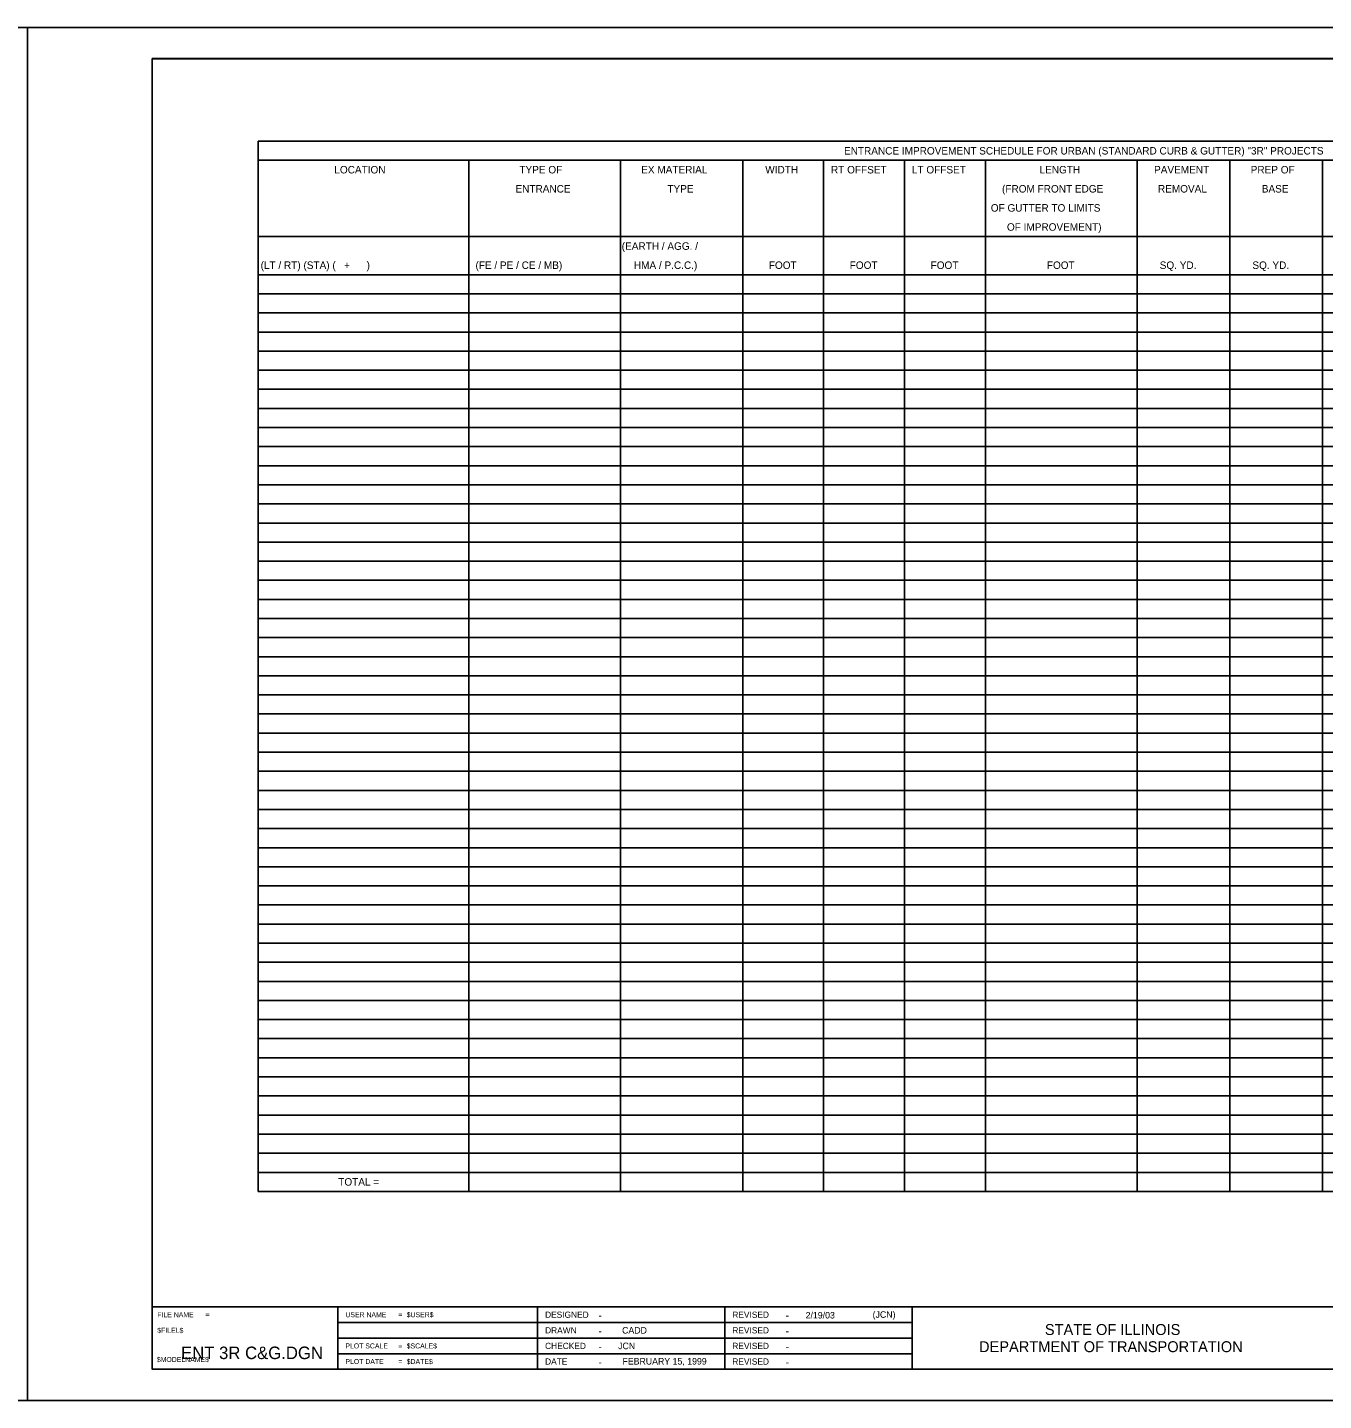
# Model space of a CAD drawing. Extents: x 663632 to 665672, y 1178627 to 1179067.
# Drawn here: x 664992.3 to 665407.6, y 1178627 to 1179067 of the extents above; entities that cross this region are included whole.
import ezdxf

# ---------------------------------------------------------------- set-up
doc = ezdxf.new("R2010")
doc.units = 0
for name, color, linetype in [('Alignment_PR_50 Scale Notation', 7, 'Continuous'), ('Design_PR_Face of Curb line', 7, 'Continuous'), ('Level 48', 7, 'Continuous'), ('Sheets_50 Reference Boundary', 7, 'Continuous'), ('Sheets_General Details', 7, 'Continuous'), ('Sheets_Printer Plotting Border', 7, 'Continuous'), ('Utilities_PR_Notes', 7, 'Continuous')]:
    doc.layers.add(name, color=color, linetype=linetype)

msp = doc.modelspace()

# ---------------------------------------------------------------- linework, layer by layer
at = {"layer": 'Design_PR_Face of Curb line'}
msp.add_line((665066.8, 1179030.57), (665066.8, 1179030.57), dxfattribs=at)
at = {"layer": 'Level 48'}
msp.add_lwpolyline([(664992.3, 1179066.97), (665672.3, 1179066.97), (665672.3, 1178626.97), (664992.3, 1178626.97)], close=True, dxfattribs=at)
at = {"layer": 'Sheets_50 Reference Boundary'}
msp.add_lwpolyline([(665032.3, 1179056.96), (665662.3, 1179056.96), (665662.3, 1178656.97), (665032.3, 1178656.97)], close=True, dxfattribs=at)
at = {"layer": 'Sheets_General Details'}
for p, q in [((664992.3, 1179066.97), (664992.3, 1178626.97)), ((665672.3, 1179066.97), (664992.3, 1179066.97)), ((665032.3, 1178656.97), (665662.3, 1178656.97)), ((665091.78, 1178656.97), (665091.78, 1178636.97)), ((665155.78, 1178656.97), (665155.78, 1178636.97)), ((665215.78, 1178656.97), (665215.78, 1178636.97)), ((665275.78, 1178656.97), (665275.78, 1178636.97)), ((665091.78, 1178651.97), (665275.78, 1178651.97)), ((665091.78, 1178646.97), (665275.78, 1178646.97)), ((665091.78, 1178641.97), (665275.78, 1178641.97)), ((665672.3, 1178626.97), (664992.3, 1178626.97))]:
    msp.add_line(p, q, dxfattribs=at)
msp.add_lwpolyline([(665032.3, 1179056.97), (665662.3, 1179056.97), (665662.3, 1178636.97), (665032.3, 1178636.97)], close=True, dxfattribs=at)
at = {"layer": 'Sheets_Printer Plotting Border'}
for points in [[(664312.3, 1178626.97), (664992.3, 1178626.97), (664992.3, 1179066.97), (664312.3, 1179066.97)], [(664992.3, 1178626.97), (665672.3, 1178626.97), (665672.3, 1179066.97), (664992.3, 1179066.97)]]:
    msp.add_lwpolyline(points, close=True, dxfattribs=at)
at = {"layer": 'Utilities_PR_Notes'}
for p, q in [((665066.26, 1178693.97), (665066.26, 1179030.57)), ((665066.26, 1179030.57), (665628.4, 1179030.57)), ((665066.26, 1179024.45), (665628.4, 1179024.45)), ((665133.76, 1178693.97), (665133.76, 1179024.45)), ((665182.36, 1178693.97), (665182.36, 1179024.45)), ((665221.51, 1178693.97), (665221.51, 1179024.45)), ((665247.43, 1178693.97), (665247.43, 1179024.45)), ((665273.35, 1178693.97), (665273.35, 1179024.45)), ((665299.27, 1178693.97), (665299.27, 1179024.45)), ((665347.87, 1178693.97), (665347.87, 1179024.45)), ((665377.57, 1178693.97), (665377.57, 1179024.45)), ((665407.27, 1178693.97), (665407.27, 1179024.45)), ((665066.26, 1178999.97), (665628.4, 1178999.97)), ((665066.26, 1178987.73), (665628.4, 1178987.73)), ((665066.26, 1178981.61), (665628.4, 1178981.61)), ((665066.26, 1178975.49), (665628.4, 1178975.49)), ((665066.26, 1178969.37), (665628.4, 1178969.37)), ((665066.26, 1178963.25), (665628.4, 1178963.25)), ((665066.26, 1178957.13), (665628.4, 1178957.13)), ((665066.26, 1178951.01), (665628.4, 1178951.01)), ((665066.26, 1178944.89), (665628.4, 1178944.89)), ((665066.26, 1178938.77), (665628.4, 1178938.77)), ((665066.26, 1178932.65), (665628.4, 1178932.65)), ((665066.26, 1178926.53), (665628.4, 1178926.53)), ((665066.26, 1178920.41), (665628.4, 1178920.41)), ((665066.26, 1178914.29), (665628.4, 1178914.29)), ((665066.26, 1178908.17), (665628.4, 1178908.17)), ((665066.26, 1178902.05), (665628.4, 1178902.05)), ((665066.26, 1178895.93), (665628.4, 1178895.93)), ((665066.26, 1178889.81), (665628.4, 1178889.81)), ((665066.26, 1178883.69), (665628.4, 1178883.69)), ((665066.26, 1178877.57), (665628.4, 1178877.57)), ((665066.26, 1178871.45), (665628.4, 1178871.45)), ((665066.26, 1178865.33), (665628.4, 1178865.33)), ((665066.26, 1178859.21), (665628.4, 1178859.21)), ((665066.26, 1178853.09), (665628.4, 1178853.09)), ((665066.26, 1178846.97), (665628.4, 1178846.97)), ((665066.26, 1178840.85), (665628.4, 1178840.85)), ((665066.26, 1178834.73), (665628.4, 1178834.73)), ((665066.26, 1178828.61), (665628.4, 1178828.61)), ((665066.26, 1178822.49), (665628.4, 1178822.49)), ((665066.26, 1178816.37), (665628.4, 1178816.37)), ((665066.26, 1178810.25), (665628.4, 1178810.25)), ((665066.26, 1178804.13), (665628.4, 1178804.13)), ((665066.26, 1178798.01), (665628.4, 1178798.01)), ((665066.26, 1178791.89), (665628.4, 1178791.89)), ((665066.26, 1178785.77), (665628.4, 1178785.77)), ((665066.26, 1178779.65), (665628.4, 1178779.65)), ((665066.26, 1178773.53), (665628.4, 1178773.53)), ((665066.26, 1178767.41), (665628.4, 1178767.41)), ((665066.26, 1178761.29), (665628.4, 1178761.29)), ((665066.26, 1178755.17), (665628.4, 1178755.17)), ((665066.26, 1178749.05), (665628.4, 1178749.05)), ((665066.26, 1178742.93), (665628.4, 1178742.93)), ((665066.26, 1178736.81), (665628.4, 1178736.81)), ((665066.26, 1178730.69), (665628.4, 1178730.69)), ((665066.26, 1178724.57), (665628.4, 1178724.57)), ((665066.26, 1178718.45), (665628.4, 1178718.45)), ((665066.26, 1178712.33), (665628.4, 1178712.33)), ((665066.26, 1178706.21), (665628.4, 1178706.21)), ((665066.26, 1178700.09), (665628.4, 1178700.09)), ((665066.26, 1178693.97), (665628.4, 1178693.97))]:
    msp.add_line(p, q, dxfattribs=at)

# ---------------------------------------------------------------- texts
at = {"layer": 'Alignment_PR_50 Scale Notation'}
for s, p in [('ENTRANCE IMPROVEMENT SCHEDULE FOR URBAN (STANDARD CURB & GUTTER) "3R" PROJECTS', (665253.97, 1179026.25)), ('LOCATION', (665090.64, 1179020.19)), ('TYPE OF', (665149.94, 1179020.19)), ('EX MATERIAL', (665188.98, 1179020.19)), ('WIDTH', (665228.73, 1179020.19)), ('RT OFFSET', (665249.8, 1179020.19)), ('LT OFFSET', (665275.72, 1179020.19)), ('LENGTH', (665316.63, 1179020.19)), ('PAVEMENT', (665353.33, 1179020.19)), ('PREP OF', (665384.3, 1179020.19)), ('ENTRANCE', (665148.69, 1179014.07)), ('TYPE', (665197.37, 1179014.07)), ('(FROM FRONT EDGE', (665304.6, 1179014.07)), ('REMOVAL', (665354.57, 1179014.07)), ('BASE', (665387.85, 1179014.07)), ('OF GUTTER TO LIMITS', (665301.01, 1179007.95)), ('OF IMPROVEMENT)', (665306.18, 1179001.83)), ('(EARTH / AGG. / ', (665182.74, 1178995.71)), ('(LT / RT) (STA) (   +      )', (665067.02, 1178989.59)), ('(FE / PE / CE / MB)', (665135.87, 1178989.59)), (' HMA / P.C.C.)', (665185.74, 1178989.59)), ('FOOT', (665229.88, 1178989.59)), ('FOOT', (665255.8, 1178989.59)), ('FOOT', (665281.72, 1178989.59)), ('FOOT', (665318.98, 1178989.59)), ('SQ. YD.', (665355.13, 1178989.59)), ('SQ. YD.', (665384.83, 1178989.59)), ('TOTAL =', (665091.9, 1178695.83))]:
    msp.add_text(s, height=2.4, dxfattribs=at).set_placement(p)
at = {"layer": 'Sheets_General Details'}
for s, p in [('FILE NAME', (665033.9, 1178653.67)), ('=', (665049.35, 1178653.67)), ('USER NAME', (665094.18, 1178653.67)), ('=', (665111.14, 1178653.67)), ('$USER$', (665113.83, 1178653.67)), ('$FILEL$', (665033.9, 1178648.67)), ('PLOT SCALE', (665094.18, 1178643.67)), ('=', (665111.14, 1178643.67)), ('$SCALE$', (665113.83, 1178643.67)), ('$MODELNAME$', (665033.76, 1178639.32)), ('PLOT DATE', (665094.18, 1178638.67)), ('=', (665111.14, 1178638.67)), ('$DATE$', (665113.83, 1178638.67))]:
    msp.add_text(s, height=1.6, rotation=360, dxfattribs=at).set_placement(p)
for s, height, p in [('DESIGNED', 2, (665158.18, 1178653.47)), ('REVISED', 2, (665218.18, 1178653.47)), ('2/19/03', 2.099, (665241.67, 1178653.26)), ('(JCN)', 2.099, (665263.14, 1178653.48)), ('DRAWN', 2, (665158.18, 1178648.47)), ('-', 2.4, (665175.26, 1178653.07)), ('CADD', 2.099, (665182.86, 1178648.42)), ('REVISED', 2, (665218.18, 1178648.47)), ('-', 2.4, (665235.26, 1178653.07)), ('STATE OF ILLINOIS', 3.5, (665318.33, 1178647.97)), ('-', 2.4, (665175.26, 1178648.07)), ('-', 2.4, (665235.26, 1178648.07)), ('DEPARTMENT OF TRANSPORTATION', 3.5, (665297.23, 1178642.47)), ('ENT 3R C&G.DGN', 4, (665041.52, 1178640.25)), ('CHECKED', 2, (665158.18, 1178643.47)), ('-', 2.4, (665175.26, 1178643.07)), (' JCN', 2.099, (665180.79, 1178643.43)), ('REVISED', 2, (665218.18, 1178643.47)), ('-', 2.4, (665235.26, 1178643.07)), ('DATE', 2, (665158.18, 1178638.47)), ('-', 2.4, (665175.26, 1178638.07)), ('FEBRUARY 15, 1999', 2.0992, (665182.97, 1178638.5)), ('REVISED', 2, (665218.18, 1178638.47)), ('-', 2.4, (665235.26, 1178638.07))]:
    msp.add_text(s, height=height, dxfattribs=at).set_placement(p)

doc.saveas('drawing.dxf')
